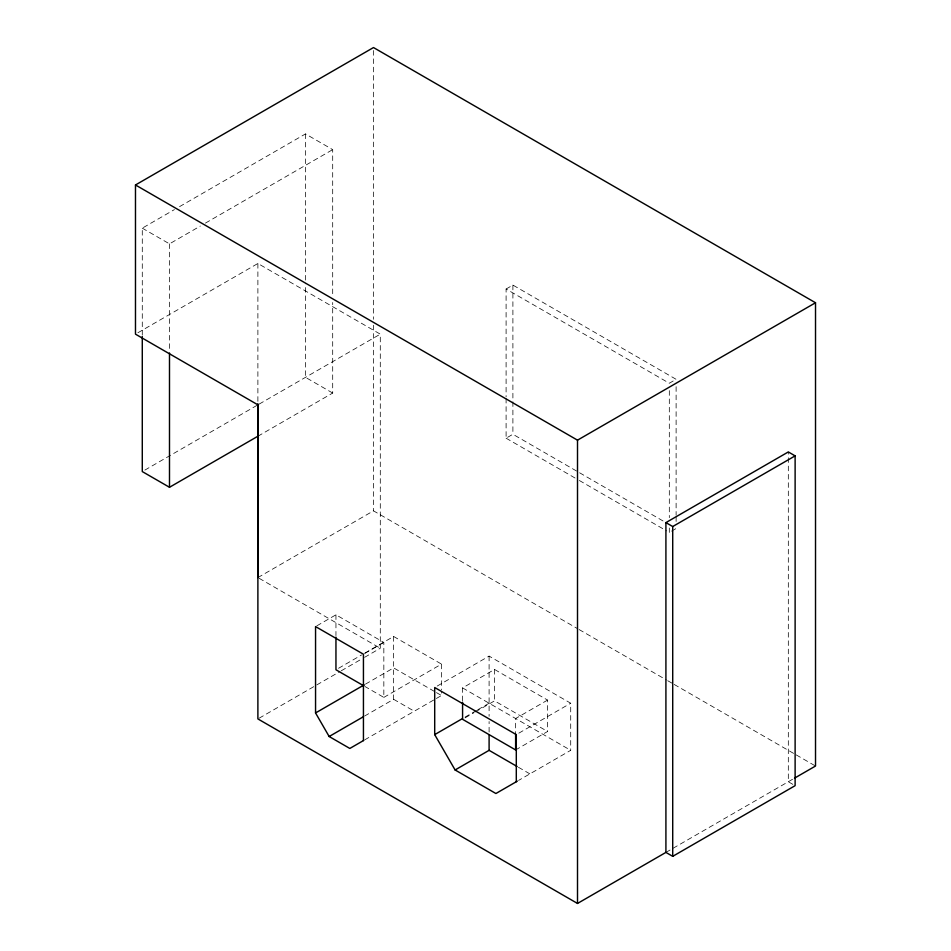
<?xml version="1.0" encoding="UTF-8"?>
<svg xmlns="http://www.w3.org/2000/svg" width="951" height="951" viewBox="0 0 951 951"><rect width="100%" height="100%" fill="white"/><g stroke="black" fill="none" stroke-linecap="round" stroke-linejoin="round"><path stroke-width="0.71" stroke-dasharray="4.75 3.57" d="M364.554 716.079L393.619 699.294L393.619 636.469L362.866 654.229M489.099 732.008L489.099 721.536M142.281 335.025L142.281 228.157L174.413 209.6M179.549 206.64L305.497 133.925L332.695 149.628L332.695 296.569M142.281 228.157L169.492 243.86L200.328 226.053M205.464 223.081L332.695 149.628M137.907 332.755L257.887 263.486L380.293 334.158L380.293 648.249L362.723 658.401M144.861 470.091L257.947 404.805M259.171 404.092L380.293 334.158M506.098 289.009L512.898 285.086L676.113 379.306L669.314 383.241L506.098 289.009L506.098 396.84M257.887 436.236L332.695 393.048L332.695 302.513M257.887 577.578L373.493 510.842L577.804 628.789M506.098 398.314L506.098 438.197L512.898 434.274L664.392 521.742M316.838 625.841L335.953 614.798L383.835 642.436L383.835 697.404L364.934 686.491M338.52 668.291L361.582 654.966M364.709 653.48L383.835 642.436M259.171 718.183L339.983 671.525M341.266 670.788L361.463 659.126M365.469 684.138L393.619 667.887L435.201 691.888M671.572 531.122L676.113 528.506M383.835 697.404L441.502 664.107L441.502 689.808M437.234 686.051L489.099 656.107L570.707 703.217L570.707 750.327L518.568 780.426M364.709 739.854L435.094 699.211M436.378 698.474L441.502 695.526L441.502 691.234M462.578 700.756L462.578 687.906L494.544 669.456L547.586 700.079L547.586 731.485L515.62 749.935M465.063 717.09L476.451 710.516M477.711 709.791L489.099 703.217M465.134 717.839L474.085 712.668M475.369 711.93L494.544 700.863L547.586 731.485M547.586 700.079L515.62 718.528L515.62 732.805M518.83 733.162L570.707 703.217M665.914 852.405L793.265 778.881M506.098 438.197L578.065 479.756M579.349 480.493L666.734 530.943M332.695 393.048L305.497 377.345L305.497 285.324M579.088 629.538L666.461 679.977M667.745 680.726L672.892 683.686M674.176 684.435L794.953 754.167M796.237 754.904L815.518 766.03M792.849 784.361L788.32 781.746L788.32 451.939M393.619 636.469L441.502 664.107M462.578 687.906L570.707 750.327M259.171 578.315L380.293 648.249M436.461 692.613L441.502 695.526M518.426 767.267L529.897 773.888M393.619 699.294L414.303 711.229M676.113 386.7L676.113 515.204M676.113 516.69L676.113 522.598M669.314 390.623L669.314 517.653M669.314 527.995L669.314 532.429M512.898 285.086L512.898 400.3M512.898 401.774L512.898 434.274M494.544 669.456L494.544 700.863M489.099 656.107L489.099 716.305M373.493 50.522L373.493 319.286M373.493 325.23L373.493 510.842M335.953 614.798L335.953 635.601M305.497 133.925L305.497 283.838M257.887 263.486L257.887 402.285M169.492 243.86L169.492 350.016"/><path stroke-width="1.43" d="M516.298 781.734L516.298 734.624L434.702 687.514L434.702 734.624L455.101 769.965L489.099 750.327L489.099 734.624M665.914 852.405L665.914 522.61L788.32 451.939L795.119 455.874L795.119 785.669L672.714 856.34L665.914 852.405L577.507 903.45L257.887 718.92L257.887 404.829L135.482 334.158L135.482 184.969L373.493 47.55L815.518 302.751L815.518 766.03L794.501 778.168M142.281 336.499L142.281 471.577L169.492 487.281L257.887 436.236M135.482 184.969L577.507 440.158L815.518 302.751M363.734 740.413L349.825 748.449L329.153 736.514L315.554 712.953L364.185 684.875M665.914 522.61L672.714 526.533L795.119 455.874M329.153 736.514L363.282 716.804M434.702 734.624L462.531 718.552M517.308 781.163L495.899 793.514L455.101 769.965M489.099 750.327L517.154 766.53M363.674 685.766L335.953 669.766L335.953 637.087M672.714 526.533L672.714 856.34M577.507 440.158L577.507 903.45M515.62 734.231L515.62 749.935L462.578 719.313L462.578 702.183M363.437 740.591L363.437 654.217L315.554 626.578L315.554 712.953M257.887 403.759L257.887 577.578M169.492 352.976L169.492 487.281"/></g></svg>
